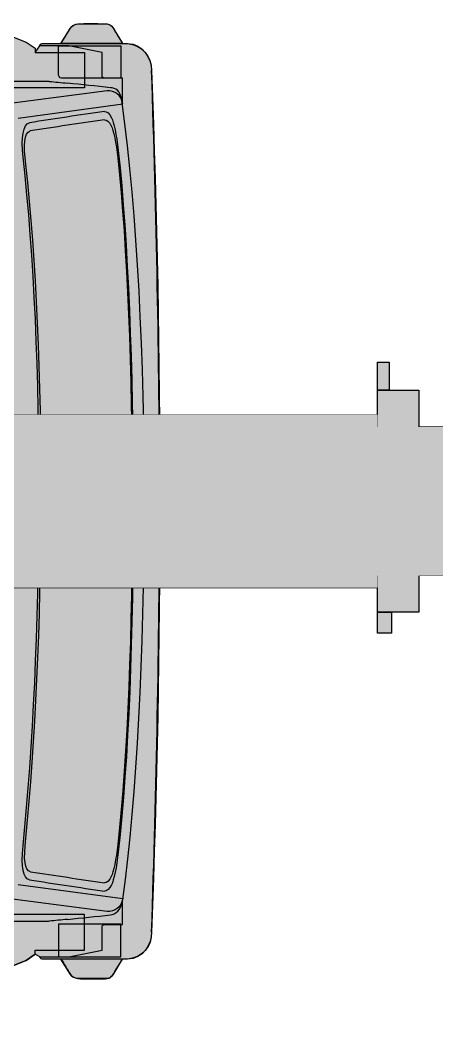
# Model space of a CAD drawing. Header units: millimetres. Extents: x 36329 to 47287, y -30710 to -18789.
# Drawn here: x 44783 to 45774, y -28524 to -26105 of the extents above; entities that cross this region are included whole.
import ezdxf

# ---------------------------------------------------------------- set-up
doc = ezdxf.new("R2010")
doc.units = ezdxf.units.MM
doc.set_wipeout_variables(frame=1)
doc.layers.add('LTM-1040-2.1', color=251, linetype='Continuous')
doc.layers.add('LTM-1040-2.1 Штрих', color=41, linetype='Continuous', lineweight=15)

# ---------------------------------------------------------------- blocks, each defined once
blk = doc.blocks.new('BLOCK-20171129.22342886')
at = {"color": 0, "linetype": 'ByBlock', "lineweight": -2}
blk.add_wipeout([(2740.9923148943626, -1192.747607365818), (2682.774065712371, -1249.4824107753084), (2682.774065712371, -1249.4824107753084), (2679.3930021706487, -1252.6765452244872), (2675.4240985417846, -1255.1018059398339), (2671.0392022772457, -1256.6531828449988), (2666.428172672832, -1257.263503694854), (2666.428172672832, -1257.2635036948523), (2553.742273054299, -1257.2635036948523), (2543.4770253511715, -1254.4001734586254), (2517.0619771153843, -1254.4001734586254), (2517.0619771153843, -1254.4001734586254), (2513.2825616337313, -1252.939643032667), (2510.283206801071, -1250.2154915875453), (2508.4668012550574, -1246.5936410383656), (2508.0773338521835, -1242.5605968221134), (2508.077333852174, -1220.8118513638947), (2486.4917983862215, -1199.801164562603), (2486.49179838623, -1255.1866796134273), (2274.471011101008, -1255.1866796134273), (2261.0192367948475, -1246.6246784476825), (2261.0192367948475, -1246.6246784476825), (2259.9378381101546, -1256.5787387009404), (2254.76800881947, -1265.15344591145), (2246.4698350090343, -1270.7563960319148), (2236.5843658641234, -1272.3470683507185), (2202.325165383957, -1272.3470683507185), (2202.325165383957, -1270.0000000000018), (-3837.4179367807114, -1270), (-3837.4179367807114, -1272.3470683507185), (-3871.6771372608055, -1272.3470683507185), (-3871.6771372608055, -1272.3470683507185), (-3878.962044353931, -1271.684678122634), (-3885.640276832183, -1268.6997420871303), (-3890.9926647614852, -1263.713704018286), (-3894.4428166360008, -1257.2635036948486), (-3894.4428166360008, -1257.2635036948523), (-4039.8607024937487, -1257.2635036948523), (-4039.8607024937487, -1257.2635036948523), (-4047.964951753783, -1257.6624101229372), (-4055.760474077562, -1255.4112295201048), (-4062.4044328733667, -1250.7533551200322), (-4067.178496340639, -1244.1923871718154), (-4073.376589008299, -1226.852865360146), (-4816.377389455277, -1226.8472674515779), (-5152.363862138007, -1093.756991076496), (-5173.328029752093, -1079.1464496952467), (-5173.943799695395, -1069.2941306029097), (-5184.750562199812, -1085.2145825907664), (-5184.750562199812, -1085.2145825907664), (-5185.357359849436, -1087.1170717212772), (-5186.533900421406, -1088.7305835935003), (-5188.1597717727445, -1089.8899845716733), (-5190.06857534628, -1090.4766166514019), (-5235.032886558375, -1090.4766166514019), (-5257.383425962831, -1127.3752310247091), (-5257.383425962831, -1127.3752310247091), (-5260.989514692708, -1131.2608175128098), (-5265.352647561118, -1134.2715864937854), (-5270.265017940697, -1136.264141521413), (-5275.49266020357, -1137.1435814884753), (-5345.270590593315, -1137.1435814884753), (-5345.270590593315, -1137.1435814884753), (-5349.219034747787, -1136.1022860584762), (-5352.838721076237, -1134.2122124363268), (-5355.949798250605, -1131.5672726962366), (-5358.39768620211, -1128.298885939692), (-5358.39768620211, -1128.2988859396937), (-5381.100798812919, -1090.4766166514019), (-5393.496572968507, -1090.4766166514019), (-5393.496572968507, -1090.4766166514019), (-5416.109953271656, -1084.1112596753464), (-5434.769958049448, -1069.8393656223416), (-5446.834468885154, -1049.6817289438386), (-5450.595240435464, -1026.4925216371194), (-5450.595240435473, -1026.4925216371284), (-5450.595240435473, -1026.492521637123), (-5465.141983024356, -513.3468908037394), (-5469.991474248971, -0.01802097641666478), (-5465.141983024356, 513.3108488509079), (-5450.595240435473, 1026.4564796842897), (-5450.595240435473, 1026.4564796843006), (-5450.595240435473, 1026.4564796843006), (-5447.262602604723, 1049.8740708053938), (-5435.252721037359, 1070.2518232222737), (-5416.3802079516645, 1084.5107957889086), (-5393.496572968517, 1090.4965537846547), (-5393.496572968507, 1090.4965537846601), (-5381.047126462874, 1090.4965537846601), (-5358.39768620211, 1128.2264575814643), (-5358.39768620211, 1128.2264575814643), (-5355.955285931444, 1131.5092850174406), (-5352.84589664933, 1134.168979238364), (-5349.224255261174, 1136.0731821456757), (-5345.270590593315, 1137.1271322159828), (-5345.270590593315, 1137.1271322159882), (-5275.49266020357, 1137.1271322159882), (-5275.49266020357, 1137.1271322159882), (-5270.26758121853, 1136.2144461542775), (-5265.35971872874, 1134.2026479465603), (-5260.997361966156, 1131.1853163898431), (-5257.383425962902, 1127.3028026665488), (-5235.081195969872, 1090.4965537846601), (-5190.06857534628, 1090.4965537846601), (-5190.06857534628, 1090.4965537846601), (-5188.147081013155, 1089.905645665469), (-5186.51450709332, 1088.732608891196), (-5185.341470319026, 1087.1000349713759), (-5184.750562199812, 1085.178540638266), (-5184.750562199812, 1085.1785406382696), (-5173.328029752093, 1079.1859795085093), (-5152.363862138007, 1093.7405418040053), (-4816.377389455277, 1226.8308181790908), (-4073.6673762961627, 1226.8336171334086), (-4067.1784963401274, 1244.9876346440196), (-4067.1784963401274, 1244.9876346440196), (-4062.443104808182, 1251.5918370747077), (-4055.7920544073054, 1256.2612001224297), (-4047.971968563817, 1258.47155758376), (-4039.8607024937487, 1257.974782537125), (-4039.8607024937487, 1257.9747825371305), (-4017.4410786502103, 1257.9747825371305), (-4017.4410786502103, 1257.9747825371305), (-4012.5055037146776, 1256.08125234846), (-4008.625662707408, 1252.4906827170435), (-4006.3561411761093, 1247.7163106600383), (-4006.0213451567884, 1242.440586241044), (-4006.0213451567797, 1242.4405862410495), (-4006.0213451567797, 1232.8021915904392), (-3990.811827558476, 1250.1964885713605), (-3990.811827558476, 1250.1964885713605), (-3984.404371782995, 1254.978501110054), (-3977.0936105994642, 1258.2151512846067), (-3969.245991158317, 1259.744204109691), (-3961.254870281029, 1259.4890168067323), (-3961.254870281029, 1259.4890168067286), (-3893.870889826243, 1259.4890168067286), (-3893.870889826243, 1259.4890168067286), (-3890.2176937466597, 1265.3563871440638), (-3884.948044307422, 1269.8288217225509), (-3878.564812801852, 1272.4795257455626), (-3871.6771372608055, 1273.0555482387208), (-3837.4179367807114, 1273.0555482387208), (-3837.4179367807114, 1270), (2202.325165383957, 1270), (2202.325165383957, 1273.0555482387208), (2236.5843658641234, 1273.0555482387208), (2236.5843658641234, 1273.0555482387208), (2246.458740482732, 1271.4748181939867), (2254.752086745928, 1265.887118368326), (2259.9255668070355, 1257.3292514822206), (2261.0192367948475, 1247.3891374214709), (2261.0192367948475, 1213.997612770465), (2258.9815980734797, 1213.997612770465), (2258.9815980734797, 1195.0744125810143), (2285.0902436680954, 1220.4999644808286), (2285.0902436680954, 1234.3376135784038), (2285.0902436680954, 1234.3376135784038), (2285.19588401433, 1236.583568140497), (2285.7959013307795, 1238.7504670762355), (2286.860545798709, 1240.7308720688143), (2288.337030641729, 1242.4265914695625), (2296.090134018346, 1251.8590674187435), (2296.090134018346, 1251.8590674187435), (2298.1338663828014, 1253.411748383216), (2300.456762389407, 1254.503450859851), (2302.956411346975, 1255.0860444093705), (2305.5226099675633, 1255.1338439352749), (2321.523872051867, 1255.1338439352749), (2321.523872051867, 1255.1338439352749), (2323.9194395516643, 1256.3890729348077), (2326.4691218542516, 1257.2909951283673), (2329.121126979847, 1257.821289670259), (2331.8215844538054, 1257.9691846285677), (2444.4794945294566, 1257.9691846285677), (2449.841717670751, 1257.2884554377852), (2454.8019823197715, 1255.1338439352749), (2481.184981056975, 1255.1338439352749), (2481.184981056975, 1255.1338439352749), (2484.956934991104, 1253.6714186667687), (2487.955429595458, 1250.9556583211688), (2489.783063532009, 1247.3464924423133), (2490.197613863004, 1243.322256841584), (2490.197613863004, 1243.3222568415804), (2490.197613863004, 1221.5287898989918), (2509.322868510186, 1202.9005130860987), (2509.322868510186, 1254.7419903349783), (2724.618432311861, 1254.7419903349783), (2724.618432311861, 826.3620366187097), (2779.648672560289, 826.3620366187097), (2779.648672560289, 987.0332085437749), (2779.648672560289, 987.0332085437749), (2787.0084244498316, 1038.5420834285578), (2811.7783526253415, 1084.299933006001), (2850.8825980960883, 1118.624678102442), (2899.4653072578635, 1137.2539698300898), (2926.8456785448197, 1139.884102189273), (3088.6812154535255, 1139.884102189273), (3088.6812154535255, 1130.2696942113762), (3128.622293137475, 1125.8473464370036), (3128.622293137475, 1075.270242460163), (3088.6812154535255, 1070.7919156000062), (3088.6812154535255, 1061.1775076221056), (2929.308758317932, 1061.1775076221056), (2929.308758317932, 1061.1775076221056), (2902.6096263054965, 1055.096481725992), (2880.369931078169, 1039.1209228198713), (2866.083268966662, 1015.760404591907), (2861.9939077013005, 988.6845915734848), (2861.9939077013005, 826.3620366187097), (2946.4075700608055, 826.3620366187097), (2946.4075700608055, -830.6189016368953), (2861.9939077013005, -830.6189016368953), (2861.9939077013005, -988.9585446403562), (2861.9939077013005, -988.9585446403562), (2866.070721429514, -1016.0491704429442), (2880.353894260154, -1039.4267962941794), (2902.598606022433, -1055.417268931451), (2929.308758317932, -1061.507439774803), (3088.6812154535255, -1061.507439774803), (3088.6812154535255, -1071.1218477527073), (3128.622293137475, -1075.5721850699701), (3128.622293137475, -1126.17727858963), (3088.6812154535255, -1130.655605449787), (3088.6812154535255, -1140.2700134276893), (2926.8456785448197, -1140.2700134276893), (2926.8456785448197, -1140.2700134276893), (2875.6435823779234, -1130.9546073331258), (2830.8499328215503, -1104.4600720095714), (2798.024851049762, -1064.0751063754906), (2781.2428305233075, -1014.8125929434627), (2779.648672560289, -987.3351511536166), (2779.648672560289, -830.6189016368953), (2740.9923148943626, -830.6189016368953)], dxfattribs=at)
at = {"layer": 'LTM-1040-2.1 Штрих'}
h = blk.add_hatch(color=256, dxfattribs=at)
h.dxf.hatch_style = 1
edge = h.paths.add_edge_path()
edge.add_line((2740.992314894364, -830.6189016368953), (2740.992314894364, -1192.747607365818))
edge.add_line((2740.992314894364, -1192.747607365818), (2682.774065712372, -1249.482410775308))
edge.add_arc((2665.816538655556, -1234.919018265256), 22.35285496943317, 271.5679617805806, 319.34349415588963, ccw=False)
edge.add_line((2666.428172672837, -1257.263503694852), (2553.742273054304, -1257.263503694852))
edge.add_line((2553.742273054304, -1257.263503694852), (2543.477025351174, -1254.400173458627))
edge.add_line((2543.477025351174, -1254.400173458627), (2517.061977115387, -1254.400173458627))
edge.add_arc((2519.089820659523, -1243.532458375783), 11.05528744815602, 174.9566633317858, 259.43053500995, ccw=False)
edge.add_line((2508.077333852183, -1242.560596822113), (2508.077333852176, -1220.811851363895))
edge.add_line((2508.077333852176, -1220.811851363895), (2486.491798386225, -1199.801164562603))
edge.add_line((2486.491798386225, -1199.801164562603), (2486.491798386232, -1255.186679613427))
edge.add_line((2486.491798386232, -1255.186679613427), (2274.471011101014, -1255.186679613427))
edge.add_line((2274.471011101014, -1255.186679613427), (2261.019236794848, -1246.624678447683))
edge.add_arc((2237.922636970463, -1249.151259160441), 23.23438257294228, -93.30199208144398, 6.242870644668017, ccw=False)
edge.add_line((2236.584365864124, -1272.347068350718), (2202.325165383954, -1272.347068350718))
edge.add_line((2202.325165383954, -1272.347068350718), (2202.325165383954, -1270))
edge.add_line((2202.325165383954, -1270), (-3837.417936780708, -1270))
edge.add_line((-3837.417936780708, -1270), (-3837.417936780708, -1272.347068350718))
edge.add_line((-3837.417936780708, -1272.347068350718), (-3871.677137260805, -1272.347068350718))
edge.add_arc((-3873.328446612075, -1250.117451646671), 22.29086542470999, 198.6981303836636, 274.2483683922685, ccw=False)
edge.add_line((-3894.442816636001, -1257.263503694852), (-4039.860702493752, -1257.263503694852))
edge.add_arc((-4045.109489915572, -1233.151356838924), 24.67681898870628, 206.5786061943576, 282.28069283347014, ccw=False)
edge.add_line((-4067.178496340639, -1244.192387171814), (-4073.376589008294, -1226.852865360146))
edge.add_line((-4073.376589008294, -1226.852865360146), (-4816.377389455272, -1226.847267451576))
edge.add_line((-4816.377389455272, -1226.847267451576), (-5152.363862138009, -1093.756991076494))
edge.add_line((-5152.363862138009, -1093.756991076494), (-5173.328029752091, -1079.146449695247))
edge.add_line((-5173.328029752091, -1079.146449695247), (-5173.943799695393, -1069.29413060291))
edge.add_line((-5173.943799695393, -1069.29413060291), (-5184.750562199813, -1085.214582590765))
edge.add_arc((-5190.924287296453, -1084.293490475036), 6.242058334757196, 277.87938228537587, 351.51431882641253, ccw=False)
edge.add_line((-5190.068575346275, -1090.476616651402), (-5235.032886558372, -1090.476616651402))
edge.add_line((-5235.032886558372, -1090.476616651402), (-5257.383425962827, -1127.375231024711))
edge.add_arc((-5276.884504209629, -1112.893044225759), 24.29044641968588, 273.2848507284953, 323.4011211231421, ccw=False)
edge.add_line((-5275.49266020357, -1137.143581488475), (-5345.270590593318, -1137.143581488475))
edge.add_arc((-5342.602457483787, -1119.019783243733), 18.31914291407448, 210.4326334444868, 261.6252371911799, ccw=False)
edge.add_line((-5358.397686202108, -1128.298885939694), (-5381.10079881292, -1090.476616651402))
edge.add_line((-5381.10079881292, -1090.476616651402), (-5393.496572968506, -1090.476616651402))
edge.add_arc((-5388.189173595594, -1028.271211516429), 62.43140969183438, 178.3674048758166, 265.1233031620302, ccw=False)
edge.add_arc((21700.90480713976, -0.01802097641484579), 27170.89628138874, 177.8349387250869, 182.1650612749131, ccw=False)
edge.add_arc((-5389.832883704941, 1029.755115111311), 60.85182816586583, 93.45167866986043, 183.1073934378572, ccw=False)
edge.add_line((-5393.496572968506, 1090.496553784658), (-5381.047126462872, 1090.496553784658))
edge.add_line((-5381.047126462872, 1090.496553784658), (-5358.397686202108, 1128.226457581462))
edge.add_arc((-5342.552352235951, 1118.987619710453), 18.34204824184016, 98.52246029383628, 149.7550939754423, ccw=False)
edge.add_line((-5345.270590593318, 1137.127132215988), (-5275.49266020357, 1137.127132215988))
edge.add_arc((-5277.087241195441, 1112.585248983771), 24.59363171887169, 36.75749842566228, 86.28249719200642, ccw=False)
edge.add_line((-5257.3834259629, 1127.302802666549), (-5235.081195969869, 1090.496553784658))
edge.add_line((-5235.081195969869, 1090.496553784658), (-5190.068575346275, 1090.496553784658))
edge.add_arc((-5190.911662923543, 1084.335453060918), 6.218517411007171, 7.791982990213114, 82.20801701056678, ccw=False)
edge.add_line((-5184.750562199813, 1085.17854063827), (-5173.328029752091, 1079.185979508511))
edge.add_line((-5173.328029752091, 1079.185979508511), (-5152.363862138009, 1093.740541804007))
edge.add_line((-5152.363862138009, 1093.740541804007), (-4816.377389455272, 1226.830818179093))
edge.add_line((-4816.377389455272, 1226.830818179093), (-4073.667376296165, 1226.833617133409))
edge.add_line((-4073.667376296165, 1226.833617133409), (-4067.17849634013, 1244.987634644021))
edge.add_arc((-4045.37808482744, 1234.355953762966), 24.25470223439766, 76.8514335215852, 154.0023148139319, ccw=False)
edge.add_line((-4039.860702493752, 1257.974782537131), (-4017.441078650212, 1257.974782537131))
edge.add_arc((-4019.891343112453, 1244.208885230018), 13.982264645075, -7.265497291764689, 79.90732344224438, ccw=False)
edge.add_line((-4006.021345156776, 1242.440586241049), (-4006.021345156776, 1232.802191590439))
edge.add_line((-4006.021345156776, 1232.802191590439), (-3990.811827558471, 1250.196488571361))
edge.add_arc((-3966.383082474509, 1224.147929298331), 35.71121709739992, 81.74365131358422, 133.1620120072767, ccw=False)
edge.add_line((-3961.254870281031, 1259.489016806729), (-3893.870889826241, 1259.489016806729))
edge.add_arc((-3873.278682406301, 1250.738685682383), 22.37425532194386, 85.89526815725162, 156.9777062033016, ccw=False)
edge.add_line((-3871.677137260805, 1273.055548238721), (-3837.417936780708, 1273.055548238721))
edge.add_line((-3837.417936780708, 1273.055548238721), (-3837.417936780708, 1270))
edge.add_line((-3837.417936780708, 1270), (2202.325165383954, 1270))
edge.add_line((2202.325165383954, 1270), (2202.325165383954, 1273.055548238721))
edge.add_line((2202.325165383954, 1273.055548238721), (2236.584365864124, 1273.055548238721))
edge.add_arc((2237.938014513005, 1249.879828227266), 23.21521834301652, -6.158945680286308, 93.34273704503681, ccw=False)
edge.add_line((2261.019236794848, 1247.389137421473), (2261.019236794848, 1213.997612770465))
edge.add_line((2261.019236794848, 1213.997612770465), (2258.981598073478, 1213.997612770465))
edge.add_line((2258.981598073478, 1213.997612770465), (2258.981598073478, 1195.074412581016))
edge.add_line((2258.981598073478, 1195.074412581016), (2285.090243668099, 1220.49996448083))
edge.add_line((2285.090243668099, 1220.49996448083), (2285.090243668099, 1234.337613578406))
edge.add_arc((2295.166860500867, 1234.98911322248), 10.09765609340386, 132.5612316211851, 183.6992869077871, ccw=False)
edge.add_line((2288.337030641727, 1242.426591469564), (2296.090134018348, 1251.859067418744))
edge.add_arc((2304.46590166189, 1242.955759109354), 12.22384483174733, 85.04079196980001, 133.2512683171029, ccw=False)
edge.add_line((2305.522609967564, 1255.133843935277), (2321.523872051868, 1255.133843935277))
edge.add_arc((2331.506401604682, 1238.996030336035), 18.97577202742105, 89.04828760300529, 121.74010839733731, ccw=False)
edge.add_line((2331.821584453806, 1257.969184628568), (2444.479494529456, 1257.969184628568))
edge.add_line((2444.479494529456, 1257.969184628568), (2449.841717670752, 1257.288455437785))
edge.add_line((2449.841717670752, 1257.288455437785), (2454.801982319768, 1255.133843935277))
edge.add_line((2454.801982319768, 1255.133843935277), (2481.184981056977, 1255.133843935277))
edge.add_arc((2479.120986782218, 1244.21468536893), 11.11251979360636, -4.606291978114086, 79.29595786406941, ccw=False)
edge.add_line((2490.197613863005, 1243.32225684158), (2490.197613863005, 1221.528789898992))
edge.add_line((2490.197613863005, 1221.528789898992), (2509.322868510186, 1202.900513086101))
edge.add_line((2509.322868510186, 1202.900513086101), (2509.322868510186, 1254.74199033498))
edge.add_line((2509.322868510186, 1254.74199033498), (2724.618432311865, 1254.74199033498))
edge.add_line((2724.618432311865, 1254.74199033498), (2724.618432311865, 826.3620366187097))
edge.add_line((2724.618432311865, 826.3620366187097), (2779.648672560288, 826.3620366187097))
edge.add_line((2779.648672560288, 826.3620366187097), (2779.648672560288, 987.0332085437767))
edge.add_arc((2927.212776283275, 992.2290098358899), 147.6555486889525, 90.14244756080558, 182.0165781716269, ccw=False)
edge.add_line((2926.845678544822, 1139.884102189273), (3088.681215453529, 1139.884102189273))
edge.add_line((3088.681215453529, 1139.884102189273), (3088.681215453529, 1130.269694211376))
edge.add_line((3088.681215453529, 1130.269694211376), (3128.62229313748, 1125.847346437004))
edge.add_line((3128.62229313748, 1125.847346437004), (3128.62229313748, 1075.270242460163))
edge.add_line((3128.62229313748, 1075.270242460163), (3088.681215453529, 1070.791915600006))
edge.add_line((3088.681215453529, 1070.791915600006), (3088.681215453529, 1061.177507622106))
edge.add_line((3088.681215453529, 1061.177507622106), (2929.308758317937, 1061.177507622106))
edge.add_arc((2930.997712849741, 992.1094111747989), 69.08874375949385, 91.40080137972528, 182.8413914135501)
edge.add_line((2861.993907701304, 988.6845915734848), (2861.993907701304, 826.3620366187097))
edge.add_line((2861.993907701304, 826.3620366187097), (2946.407570060808, 826.3620366187097))
edge.add_line((2946.407570060808, 826.3620366187097), (2946.407570060808, -830.6189016368953))
edge.add_line((2946.407570060808, -830.6189016368953), (2861.993907701304, -830.6189016368953))
edge.add_line((2861.993907701304, -830.6189016368953), (2861.993907701304, -988.958544640358))
edge.add_arc((2931.010974964433, -992.4243738042969), 69.10403421940622, 177.1251934772026, 268.5885093908337)
edge.add_line((2929.308758317937, -1061.507439774803), (3088.681215453529, -1061.507439774803))
edge.add_line((3088.681215453529, -1061.507439774803), (3088.681215453529, -1071.121847752707))
edge.add_line((3088.681215453529, -1071.121847752707), (3128.62229313748, -1075.57218506997))
edge.add_line((3128.62229313748, -1075.57218506997), (3128.62229313748, -1126.177278589632))
edge.add_line((3128.62229313748, -1126.177278589632), (3088.681215453529, -1130.655605449789))
edge.add_line((3088.681215453529, -1130.655605449789), (3088.681215453529, -1140.270013427689))
edge.add_line((3088.681215453529, -1140.270013427689), (2926.845678544822, -1140.270013427689))
edge.add_arc((2927.271542036549, -992.5554843149221), 147.7151429973251, 177.9747143879047, 269.8348157539509, ccw=False)
edge.add_line((2779.648672560288, -987.3351511536166), (2779.648672560288, -830.6189016368953))
edge.add_line((2779.648672560288, -830.6189016368953), (2740.992314894364, -830.6189016368953))
h = blk.add_hatch(color=256, dxfattribs=at)
h.dxf.hatch_style = 1
h.set_gradient(color1=(132, 132, 132), tint=1)
edge = h.paths.add_edge_path()
edge.add_spline(control_points=[(-5355.593134005991, 913.5634574487012), (-5350.694964002643, 923.7516510555433), (-5343.781546912258, 929.4895073451553), (-5338.463533765949, 928.6498210588907)], knot_values=[0, 0, 0, 0, 1, 1, 1, 1], degree=3, periodic=0)
edge.add_arc((-8078.807989841982, -17870.48740016694), 18997.81692722672, 81.16178646947378, 81.70642546830862, ccw=False)
edge.add_spline(control_points=[(-5159.890250217337, 901.7518703550813), (-5145.167750664623, 898.0852402382952), (-5139.177988489217, 874.3501078795125), (-5144.803886607289, 819.7704992714571)], knot_values=[0, 0, 0, 0, 1, 1, 1, 1], degree=3, periodic=0)
edge.add_spline(control_points=[(-5144.803886607289, 819.7704992714571), (-5192.498067667868, 355.2840352451967), (-5198.207934414546, -356.5740087185441), (-5144.803886607289, -819.7449642296342)], knot_values=[0, 0, 0, 0, 1, 1, 1, 1], degree=3, periodic=0)
edge.add_spline(control_points=[(-5144.803886607289, -819.7449642296342), (-5139.317936203617, -867.3551766615565), (-5145.167750664623, -898.0037261107209), (-5159.890250217337, -901.6983457703682)], knot_values=[0, 0, 0, 0, 1, 1, 1, 1], degree=3, periodic=0)
edge.add_arc((-7829.207845575263, 16213.46608560405), 17322.07002462092, 278.26722996054343, 278.8645581017463, ccw=False)
edge.add_spline(control_points=[(-5338.463533765949, -928.5962964741411), (-5343.781546912258, -929.463972303296), (-5350.694964002643, -923.7261160136841), (-5355.593134005991, -913.537922406882)], knot_values=[0, 0, 0, 0, 1, 1, 1, 1], degree=3, periodic=0)
edge.add_spline(control_points=[(-5355.593134005991, -913.537922406882), (-5360.463314466375, -903.321739257146), (-5367.404721099578, -873.1770015797774), (-5371.463204816617, -835.6710141260119)], knot_values=[0, 0, 0, 0, 1, 1, 1, 1], degree=3, periodic=0)
edge.add_spline(control_points=[(-5371.463204816617, -835.6710141260119), (-5418.009814619269, -407.6269349242466), (-5420.16500942078, 402.6143522484344), (-5371.463204816617, 835.7525282535862)], knot_values=[0, 0, 0, 0, 1, 1, 1, 1], degree=3, periodic=0)
edge.add_spline(control_points=[(-5371.463204816617, 835.7525282535862), (-5367.572658356868, 870.4875509626509), (-5360.463314466375, 903.3472742990052), (-5355.593134005991, 913.5634574487012)], knot_values=[0, 0, 0, 0, 1, 1, 1, 1], degree=3, periodic=0)
at = {"color": 0, "linetype": 'ByBlock', "lineweight": -2}
for p, q in [((-4463.877086475732, 1000.311447684126), (-5206.747543945952, 1000.311447684126)), ((-5206.747543945952, -1000.325098002293), (-4463.877086475732, -1000.325098002293))]:
    blk.add_line(p, q, dxfattribs=at)
for points in [[(-4816.377389455272, -1226.847267451576), (-5152.363862138009, -1093.756991076494), (-5173.328029752091, -1079.146449695247), (-5173.943799695393, -1069.29413060291), (-5184.750562199813, -1085.214582590765, -0.3328250412489445), (-5190.068575346275, -1090.476616651402), (-5235.032886558372, -1090.476616651402), (-5257.383425962827, -1127.375231024711, -0.2222269821510931), (-5275.49266020357, -1137.143581488475), (-5345.270590593318, -1137.143581488475, -0.2271604879981554), (-5358.397686202108, -1128.298885939694), (-5381.10079881292, -1090.476616651402), (-5393.496572968506, -1090.476616651402, -0.3977254455071287), (-5450.595240435468, -1026.492521637127, -0.01889597238024294), (-5450.595240435468, 1026.456479684301, -0.4124546862538826), (-5393.496572968506, 1090.496553784658), (-5381.047126462872, 1090.496553784658), (-5358.397686202108, 1128.226457581462, -0.2273441717972295), (-5345.270590593318, 1137.127132215988), (-5275.49266020357, 1137.127132215988, -0.2195212098841258), (-5257.3834259629, 1127.302802666549), (-5235.081195969869, 1090.496553784658), (-5190.068575346275, 1090.496553784658, -0.3366150684793389), (-5184.750562199813, 1085.17854063827), (-5173.328029752091, 1079.185979508511), (-5152.363862138009, 1093.740541804007), (-4816.377389455272, 1226.830818179093)], [(-5381.047126462872, 1090.496553784658), (-5235.081195969869, 1090.496553784658, -0.001313120491857075), (-5257.3834259629, 1127.302802666585)], [(-5450.595240435468, 1026.456479684301, 0.007793941548525517), (-5469.991993648451, 0.079942424010369, 0.007831401543211783), (-5450.595240435468, -1026.492521637127)], [(-5469.391481370993, 63.49249006331593), (-5514.927168339302, 36.78769086451939, 0.5728228971561344), (-5514.927168339302, -36.78769086451939), (-5469.391481370993, -63.49249006331593)], [(-5381.10079881292, -1090.476616651402), (-5235.032886558372, -1090.476616651402, 0.00190812092478133), (-5257.383425962827, -1127.375231024711)]]:
    blk.add_lwpolyline(points, format="xyb", dxfattribs=at)
for points in [[(-5291.164005259881, 984.6652932164652), (-4796.112960413098, 984.6652932164652), (-4796.112960413098, 1226.830818179093), (-4816.377389455272, 1226.830818179093), (-5152.363862138009, 1093.740541804007), (-5173.328029752091, 1079.185979508511), (-5173.943799695393, 1069.277681330426), (-5291.164005259881, 1069.277681330426)], [(-5291.164005259881, -984.7377215747001), (-4796.112960413098, -984.7377215747001), (-4796.112960413098, -1226.847267451576), (-4816.377389455272, -1226.847267451576), (-5152.363862138009, -1093.756991076494), (-5173.328029752091, -1079.146449695247), (-5173.943799695393, -1069.29413060291), (-5291.164005259881, -1069.29413060291)]]:
    blk.add_lwpolyline(points, close=True, dxfattribs=at)
for points in [[(-5393.496572968506, 1090.496553784658), (-5190.068575346275, 1090.496553784658)], [(-5228.780912097915, 1007.725877591987), (-5228.780912097915, 1085.17854063827), (-5377.573322026445, 1085.17854063827), (-5377.573322026445, 1007.725877591987), (-5228.780912097915, 1007.725877591987)], [(-5184.750562199813, 1085.17854063827), (-5254.024680817762, 1085.17854063827), (-5332.73127538486, 1069.252490741852), (-5332.73127538486, 1014.253038990642)], [(-5340.06453561844, 1008.095339557913), (-5381.293132274623, 1008.095339557913), (-5381.293132274623, 953.7237241909825)], [(-5344.573650975697, 977.5195629202644), (-5107.670160073743, 946.4791598708398)], [(-5132.972706833592, 912.6118129909701), (-5382.107627972313, 946.4791598708398)], [(-5132.972706833592, -912.9725336408083), (-5382.107627972313, -946.7559118920326)], [(-5381.293132274623, -950.7907169597747), (-5381.293132274623, -1008.103391967517), (-5340.06453561844, -1008.103391967517)], [(-5344.573650975697, -977.8522940272087), (-5107.670160073743, -946.7559118920326)], [(-5228.780912097915, -1018.325173025813), (-5228.780912097915, -1085.214582590765), (-5377.573322026445, -1085.214582590765), (-5377.573322026445, -1007.745125818714), (-5236.114172331414, -1007.745125818714)], [(-5332.73127538486, -1014.233101857386), (-5332.73127538486, -1069.288532694311), (-5254.024680817762, -1085.214582590765), (-5184.750562199813, -1085.214582590765)], [(-5190.068575346275, -1090.476616651402), (-5393.496572968506, -1090.476616651402)]]:
    blk.add_lwpolyline(points, dxfattribs=at)
blk.add_circle((-5493.352707450897, 0), 18.00735722303943, dxfattribs=at)
for centre, radius, start, end in [((-4606.6956515727, -5647.314030716043), 6674.373479641875, 95.53454270148173, 96.41752973828619), ((-8372.783811193687, 32440.17250137571), 31598.87100389761, 275.6708097099207, 275.7503765649749), ((-8078.807989841982, -17870.48740016694), 18997.81692722672, 81.16178646947614, 81.7064254683092), ((-7895.899522695683, -16756.79661962941), 17849.75932856135, 81.19160573997576, 81.76203446544042), ((-7542.463475817778, 14358.96510797051), 15425.97057156806, 278.2149076898053, 278.8794222270174), ((-7829.207845575263, 16213.46608560405), 17322.07002462092, 278.2672299605499, 278.8645581017491), ((-4394.839899032704, 7617.359188833358), 8655.72252172786, 263.6464500620067, 264.327377974855), ((-6407.712790950231, -12789.47594934487), 11850.16435836328, 84.18332293207543, 84.39549079290448)]:
    blk.add_arc(centre, radius, start, end, dxfattribs=at)
for points in [[(-5345.270590593318, 1137.127132215988), (-5351.624216826116, 1136.175487758221), (-5354.591108370965, 1133.26457529913), (-5358.397686202108, 1128.226457581462)], [(-5275.49266020357, 1137.127132215988), (-5285.708843353306, 1138.330682559692), (-5338.91696436052, 1137.910839416501), (-5345.270590593318, 1137.127132215988)], [(-5257.3834259629, 1127.302802666549), (-5259.482641678544, 1131.137370040553), (-5265.416424768235, 1135.811623700858), (-5275.49266020357, 1137.127132215988)], [(-5358.397686202108, 1128.226457581462), (-5362.232253576149, 1123.076381692288), (-5381.047126462872, 1090.496553784658), (-5381.047126462872, 1090.496553784658)], [(-5450.595240435468, 1026.456479684522), (-5450.595240435468, 1054.97782387511), (-5430.918591793692, 1090.496553784658), (-5393.496572968506, 1090.496553784658)], [(-5190.068575346275, 1090.496553784658), (-5185.982102086338, 1090.496553784658), (-5184.750562199813, 1085.17854063827), (-5184.750562199813, 1085.17854063827)], [(-5332.73127538486, 1014.253038990642), (-5332.73127538486, 1010.110586644987), (-5335.614198301169, 1008.095339557913), (-5340.06453561844, 1008.095339557913)], [(-5382.107627972313, 946.4791598708398), (-5378.413008312673, 968.9267732573499), (-5363.718498302849, 977.5195629202644), (-5344.573650975697, 977.5195629202644)], [(-5352.710211089761, 985.2362798911417), (-5364.549787726231, 983.58489686143), (-5378.460590535615, 975.4399398845198), (-5382.099231109474, 948.9338427810071)], [(-5382.099231109474, 948.9338427810071), (-5449.358102640304, 452.3433730761244), (-5452.576900071123, -425.1567856274705), (-5380.867691222942, -948.9251014649126)], [(-5355.593134005991, 913.5634574487012), (-5350.694964002643, 923.7516510555433), (-5343.781546912258, 929.4895073451553), (-5338.463533765949, 928.6498210588907)], [(-5371.463204816617, 835.7525282535862), (-5367.572658356868, 870.4875509626509), (-5360.463314466375, 903.3472742990052), (-5355.593134005991, 913.5634574487012)], [(-5354.815024714044, 894.001565932711), (-5350.140771053695, 903.9938327394048), (-5343.451270306323, 909.5917413146235), (-5338.301194417218, 908.7800445712128)], [(-5159.890250217337, 901.7518703550813), (-5145.167750664623, 898.0852402382952), (-5139.177988489217, 874.3501078795125), (-5144.803886607289, 819.7704992714571)], [(-5370.209273295761, 817.7580511386623), (-5366.430685007515, 851.905293447322), (-5359.573247002918, 884.0372886688783), (-5354.815024714044, 894.001565932711)], [(-5162.554854699134, 882.4418847249908), (-5148.252198289534, 878.7752546082047), (-5145.761128973587, 855.6838817355747), (-5151.107131662873, 802.2238548425012)], [(-5371.463204816617, -835.6710141260119), (-5418.009814619269, -407.6269349242466), (-5420.16500942078, 402.6143522484344), (-5371.463204816617, 835.7525282535862)], [(-5370.209273295761, -817.7828972739953), (-5415.188468697386, -398.8913985926883), (-5417.231705327322, 394.0243615398358), (-5370.209273295761, 817.7580511386623)], [(-5151.107131662873, 802.2238548425012), (-5197.233898322484, 347.7016680801134), (-5202.803817354776, -348.9300645591502), (-5151.107131662873, -802.1647323492252)], [(-5144.803886607289, 819.7704992714571), (-5192.498067667868, 355.2840352451967), (-5198.207934414546, -356.5740087185441), (-5144.803886607289, -819.7449642296342)], [(-5354.815024714044, -893.9984225252192), (-5359.573247002918, -884.0341452613502), (-5366.290737293122, -854.5051775272041), (-5370.209273295761, -817.7828972739953)], [(-5151.107131662873, -802.1647323492252), (-5145.87308714509, -848.7953107805588), (-5147.132616574578, -878.5761844005319), (-5161.379293898397, -882.1308563457787)], [(-5144.803886607289, -819.7449642296342), (-5139.317936203617, -867.3551766615565), (-5145.167750664623, -898.0037261107209), (-5159.890250217337, -901.6983457703682)], [(-5355.593134005991, -913.537922406882), (-5360.463314466375, -903.321739257146), (-5367.404721099578, -873.1770015797774), (-5371.463204816617, -835.6710141260119)], [(-5338.301194417218, -908.7209220779332), (-5343.451270306323, -909.588597907059), (-5350.140771053695, -903.9906893318766), (-5354.815024714044, -893.9984225252192)], [(-5338.463533765949, -928.5962964741411), (-5343.781546912258, -929.463972303296), (-5350.694964002643, -923.7261160136841), (-5355.593134005991, -913.537922406882)], [(-5382.107627972313, -946.7559118920326), (-5378.413008312673, -969.2595043642941), (-5363.718498302849, -977.8522940272087), (-5344.573650975697, -977.8522940272087)], [(-5380.867691222942, -948.9251014649126), (-5376.137458476893, -983.2682705737243), (-5364.549787726231, -983.5481660024816), (-5352.710211089761, -985.1995490321569)], [(-5340.06453561844, -1008.103391967517), (-5335.614198301169, -1008.103391967517), (-5332.73127538486, -1010.174618140343), (-5332.73127538486, -1014.233101857386)], [(-5236.114172331414, -1007.745125818714), (-5231.635845471254, -1007.745125818714), (-5228.780912097915, -1014.602563823311), (-5228.780912097915, -1018.325173025813)], [(-5393.496572968506, -1090.476616651402), (-5430.918591793692, -1090.476616651402), (-5450.595240435468, -1052.550786054522), (-5450.595240435468, -1026.492521637017)], [(-5184.750562199813, -1085.214582590765), (-5184.750562199813, -1085.214582590765), (-5185.982102086338, -1090.476616651402), (-5190.068575346275, -1090.476616651402)], [(-5358.397686202108, -1128.298885939694), (-5362.232253576149, -1123.148810050523), (-5381.10079881292, -1090.476616651402), (-5381.10079881292, -1090.476616651402)], [(-5345.270590593318, -1137.143581488475), (-5351.624216826116, -1136.247916116459), (-5354.591108370965, -1133.28102457161), (-5358.397686202108, -1128.298885939694)], [(-5257.3834259629, -1127.375231024747), (-5259.482641678544, -1131.209798398784), (-5265.416424768235, -1135.912041601914), (-5275.49266020357, -1137.143581488475)], [(-5275.49266020357, -1137.143581488475), (-5285.708843353306, -1138.347131832175), (-5338.91696436052, -1137.98326777474), (-5345.270590593318, -1137.143581488475)]]:
    blk.add_open_spline(points, degree=3, dxfattribs=at)
blk = doc.blocks.new('BLOCK-20171130.10161')
at = {"color": 0, "linetype": 'ByBlock', "lineweight": -2}
blk.add_wipeout([(59.41583379160872, 289.327904708578), (26.808016341085022, 289.327904708578), (26.808016341085022, 239.67445564668367), (-38.88841427263105, 239.67445564668367), (-38.88841427263105, -289.32790470857805), (31.650207258717245, -289.32790470857805), (31.650207258717245, -355.83105858175986), (59.41583379160872, -355.83105858175986)], dxfattribs=at)
at = {"layer": 'LTM-1040-2.1 Штрих'}
h = blk.add_hatch(color=256, dxfattribs=at)
h.dxf.hatch_style = 1
h.paths.add_polyline_path([(59.41583379160875, -289.327904708578), (-38.88841427263105, -289.327904708578), (-38.88841427263105, 239.6744556466838), (59.41583379160875, 239.6744556466838)])
h.paths.add_polyline_path([(59.41583379160875, 239.6744556466838), (26.80801634108502, 239.6744556466838), (26.80801634108502, 289.327904708578), (59.41583379160875, 289.327904708578)])
h.paths.add_polyline_path([(59.41583379160875, -355.8310585817599), (31.65020725871727, -355.8310585817599), (31.65020725871727, -289.327904708578), (59.41583379160875, -289.327904708578)])
at = {"color": 0, "linetype": 'ByBlock', "lineweight": -2, "transparency": 16777216}
for points in [[(59.41583379160875, 239.6744556466838), (26.80801634108502, 239.6744556466838), (26.80801634108502, 289.327904708578), (59.41583379160875, 289.327904708578)], [(59.41583379160875, -289.327904708578), (-38.88841427263105, -289.327904708578), (-38.88841427263105, 239.6744556466838), (59.41583379160875, 239.6744556466838)], [(19.78803926769615, 95.25401231541036), (1.342930512364546, 95.25401231541036), (1.342930512364546, 109.9765118681607), (19.78803926769615, 109.9765118681607)], [(27.96098578741658, 16.95326611994824), (-6.298214692673355, 16.95326611994824), (-6.298214692673355, 73.60410090086589), (27.96098578741658, 73.60410090086589)], [(23.58062232735392, 75.17151530193223), (-4.660826434439514, 75.17151530193223), (-4.660826434439514, 94.20440445751592), (23.58062232735392, 94.20440445751592)], [(27.96098578741658, -65.08408404943111), (-6.298214692673355, -65.08408404943111), (-6.298214692673355, -124.6178417465126), (27.96098578741658, -124.6178417465126)], [(23.58062232735392, -126.2664258219083), (-4.660826434439514, -126.2664258219083), (-4.660826434439514, -145.2433358918497), (23.58062232735392, -145.2433358918497)], [(19.78803926769615, -146.3489228354229), (1.342930512364546, -146.3489228354229), (1.342930512364546, -161.0714223881369), (19.78803926769615, -161.0714223881369)], [(59.41583379160875, -355.8310585817599), (31.65020725871727, -355.8310585817599), (31.65020725871727, -289.327904708578), (59.41583379160875, -289.327904708578)]]:
    blk.add_lwpolyline(points, close=True, dxfattribs=at)
for points in [[(-23.07234773830714, -58.04191506185089), (-0.7926716090150876, -64.56347855194326), (38.46566094896843, -64.56347855194326), (50.44518529985362, -85.69558342324308), (59.41583379160875, -85.69558342324308), (59.41583379160875, 35.47114768667598), (49.9133839852293, 35.47114768667598), (38.46566094896843, 16.97005984567659), (-0.7926716090150876, 16.97005984567659), (-24.72373076794611, 8.293301554149366)], [(-31.77709557265189, -4.218024111381965), (-31.77709557265189, -46.62218156848758)]]:
    blk.add_lwpolyline(points, dxfattribs=at)
blk.add_lwpolyline([(25.40574024302623, -10.73958760136156, 0.4145178647279527), (12.362613262987, -23.7267354959331, 0.4135406755511085), (25.40574024302623, -36.82584156219673, 0.4155076160474542), (38.47685676610126, -23.7267354959331, 0.4164823642904759)], format="xyb", close=True, dxfattribs=at)
for points in [[(-24.72373076794611, 8.293301554149366), (-24.72373076794611, 8.293301554149366), (-31.77709557265189, 3.898943322601554), (-31.77709557265189, -4.218024111381965)], [(-31.77709557265189, -46.62218156848758), (-31.77709557265189, -51.49236202886823), (-23.07234773830714, -58.04191506185089), (-23.07234773830714, -58.04191506185089)]]:
    blk.add_open_spline(points, degree=3, dxfattribs=at)
blk = doc.blocks.new('*U190')
at = {"linetype": 'ByBlock', "lineweight": -2, "rotation": 270}
blk.add_blockref('BLOCK-20171129.22342886', (0, 0), dxfattribs=at)
at = {"color": 0, "linetype": 'ByBlock', "lineweight": -2}
for points in [[(177.000000000003, 7245.80196582085), (177, 0), (-177, 0), (-176.999999999997, 7245.80196582085)], [(206.0000000000024, 5988.619195616731), (206, 0), (-206, 0), (-205.9999999999976, 5988.619195616731)]]:
    blk.add_lwpolyline(points, close=True, dxfattribs=at)
at = {"color": 0, "linetype": 'ByBlock', "lineweight": -2, "rotation": 270}
blk.add_blockref('BLOCK-20171130.10161', (24.8267245309495, 6048.03502940834), dxfattribs=at)
at = {"color": 0, "linetype": 'ByBlock', "lineweight": -2}
blk.add_wipeout([(176.99999999999955, 9.094947017729282e-13), (-177, 9.094947017729282e-13), (-176.99999999999818, 7245.8019658208505), (177.00000000000227, 7245.8019658208505)], dxfattribs=at)
at = {"layer": 'LTM-1040-2.1 Штрих'}
h = blk.add_hatch(color=253, dxfattribs=at)
h.dxf.hatch_style = 1
h.paths.add_polyline_path([(177.000000000003, 7245.80196582085), (177, 0), (-177, -8.881784197001252e-16), (-176.999999999997, 7245.80196582085)])
at = {"color": 0, "linetype": 'ByBlock', "lineweight": -2}
blk.add_wipeout([(205.99999999999955, -9.094947017729282e-13), (-206, -9.094947017729282e-13), (-205.99999999999773, 5988.619195616731), (206.00000000000182, 5988.619195616731)], dxfattribs=at)
at = {"layer": 'LTM-1040-2.1 Штрих'}
h = blk.add_hatch(color=253, dxfattribs=at)
h.dxf.hatch_style = 1
h.paths.add_polyline_path([(206, 0), (-206, -8.881784197001252e-16), (-205.9999999999976, 5988.619195616731), (206.0000000000024, 5988.619195616731)])

msp = doc.modelspace()

# ---------------------------------------------------------------- block references
at = {"layer": 'LTM-1040-2.1', "rotation": 270}
msp.add_blockref('*U190', (39644.89719130747, -27250.74566152782), dxfattribs=at)

doc.saveas('drawing.dxf')
